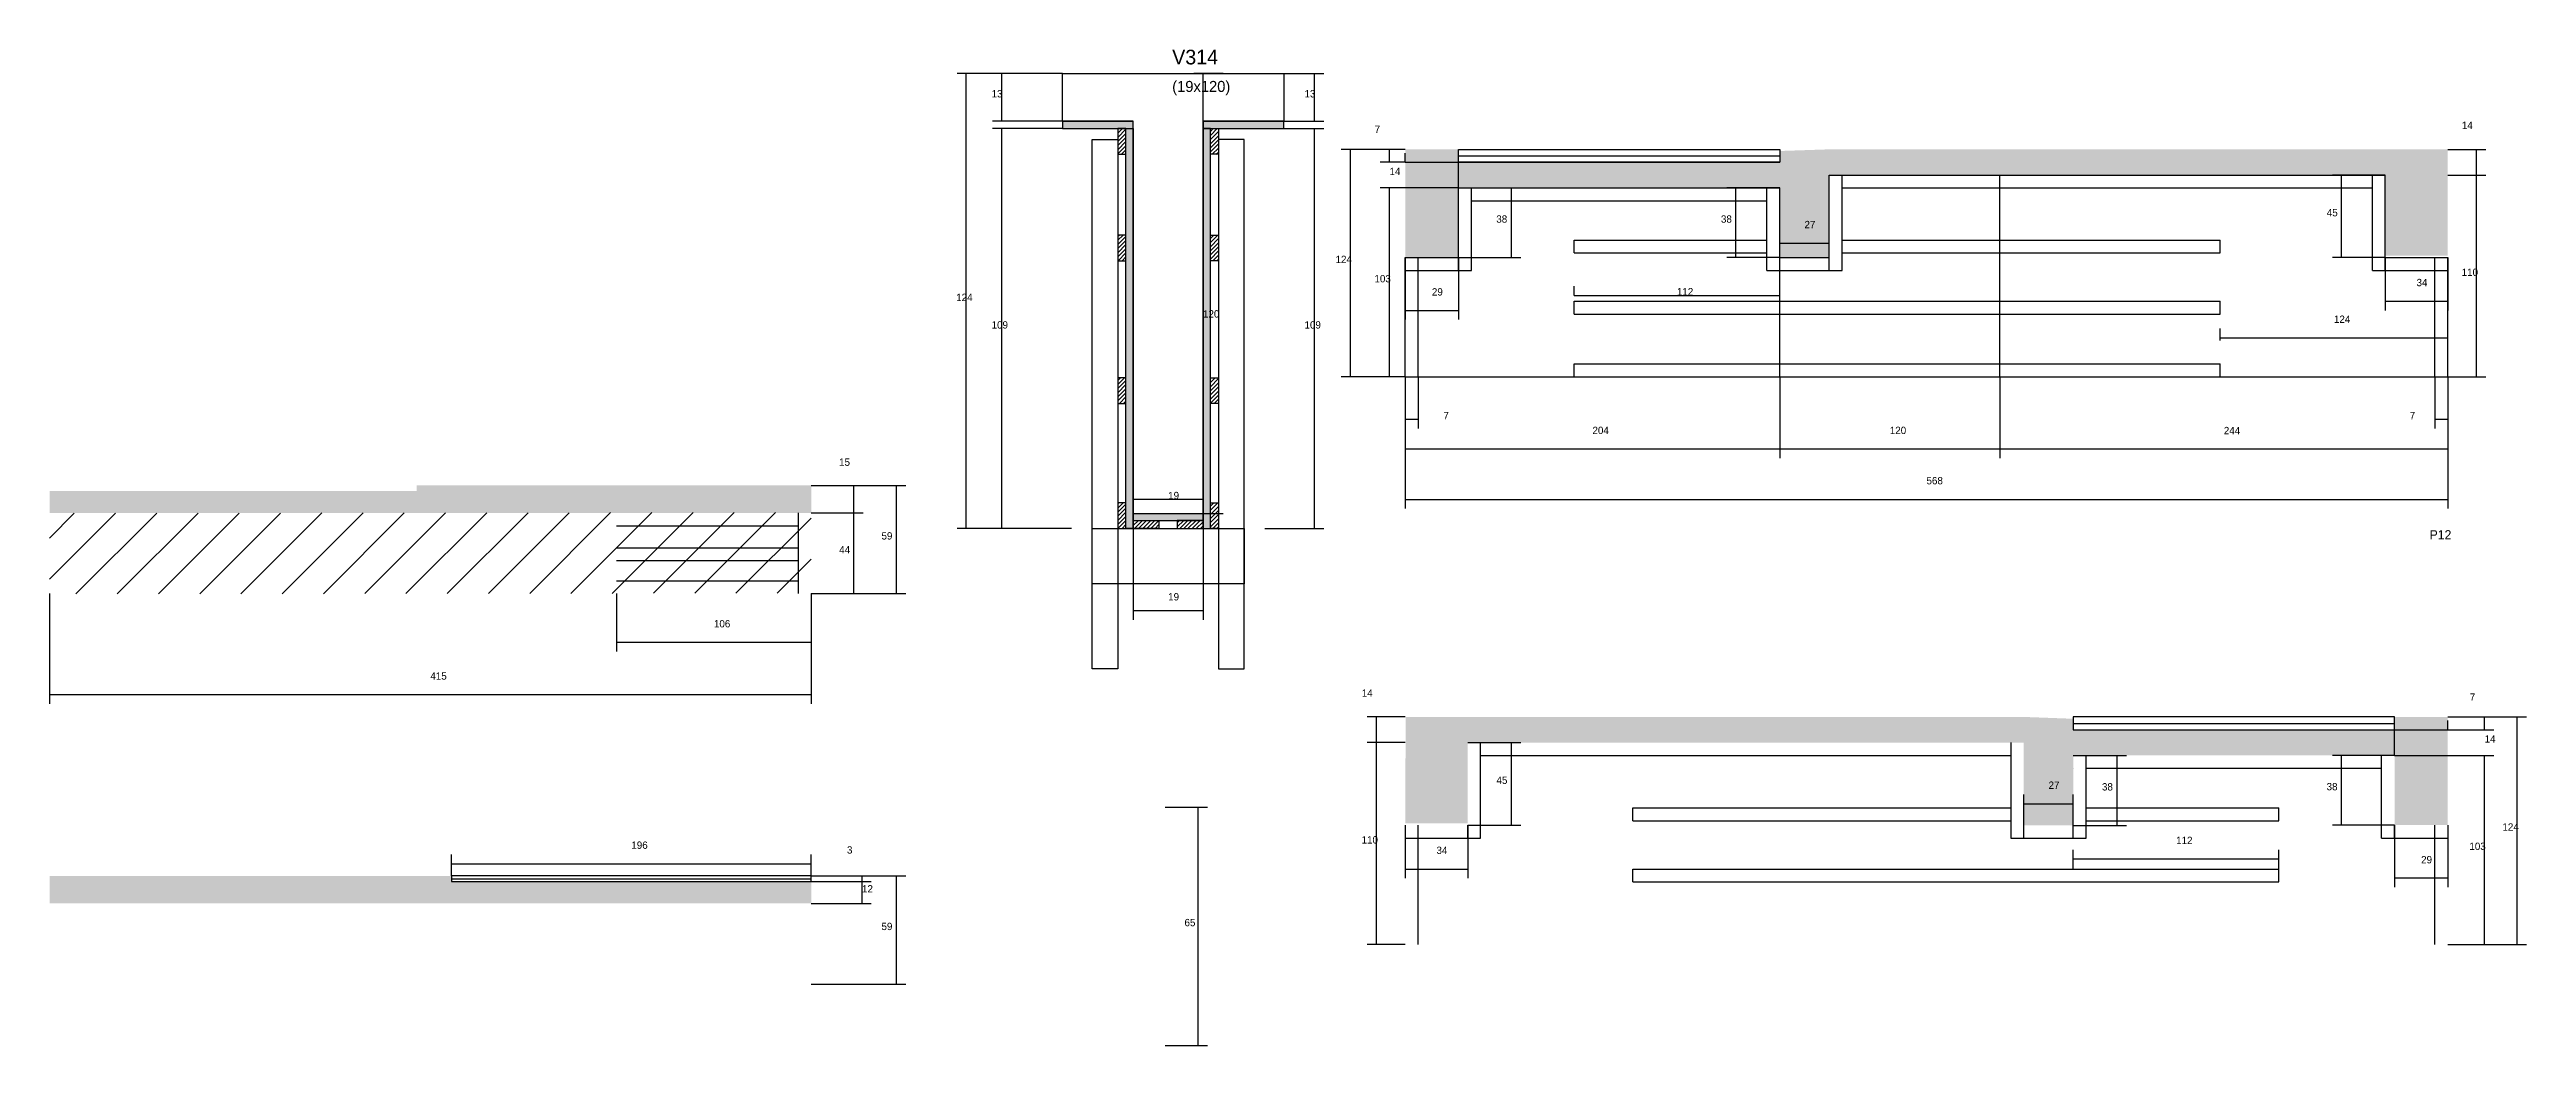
# Model space of a CAD drawing. Header units: metres. Extents: x 6744 to 8094, y 4222 to 4765.
import ezdxf

# ---------------------------------------------------------------- set-up
doc = ezdxf.new("R2010")
doc.units = ezdxf.units.M
for name, color, linetype in [('CONCRETO', 251, 'Continuous'), ('COTA', 241, 'Continuous'), ('Hachura', 253, 'Continuous'), ('Madeira', 126, 'Continuous'), ('NOMENCLATURA', 7, 'Continuous'), ('Painéis', 200, 'Continuous'), ('REAPROVEITAMENTO', 251, 'Continuous'), ('SARR_2.2x7', 40, 'Continuous'), ('SARR_3.5x7', 81, 'Continuous'), ('SARR_EDITAR', 141, 'Continuous'), ('Texto Seção', 7, 'Continuous')]:
    doc.layers.add(name, color=color, linetype=linetype)

msp = doc.modelspace()

# ---------------------------------------------------------------- hatches: boundary and pattern name
at = {"layer": 'COTA'}
h = msp.add_hatch(dxfattribs=at)
h.set_pattern_fill('AR-CONC', scale=0.03)
h.paths.add_polyline_path([(7511.7, 4689.8), (7686.7, 4689.8), (7686.7, 4689.8), (7686.7, 4651.8), (7686.7, 4651.8), (7713.7, 4651.8), (7713.7, 4651.8), (7713.7, 4710.8), (7713.7, 4710.8), (7686.7, 4709.9), (7686.7, 4709.9), (7686.7, 4703.8), (7686.7, 4703.8), (7511.7, 4703.8), (7511.7, 4703.8), (7511.7, 4710.8), (7511.7, 4710.8), (7482.7, 4710.8), (7482.7, 4710.8), (7482.7, 4651.8), (7482.7, 4651.8), (7511.7, 4651.8), (7511.7, 4651.8), (7511.7, 4689.8)])
h = msp.add_hatch(dxfattribs=at)
h.set_pattern_fill('AR-CONC', scale=0.03)
h.paths.add_polyline_path([(7713.7, 4696.8), (8016.7, 4696.8), (8016.7, 4696.8), (8016.7, 4652.8), (8016.7, 4652.8), (8050.7, 4652.8), (8050.7, 4652.8), (8050.6, 4710.8), (8050.6, 4710.8), (7713.7, 4710.8), (7713.7, 4710.8), (7713.7, 4696.8)])
h = msp.add_hatch(dxfattribs=at)
h.set_pattern_fill('AR-CONC', scale=0.03)
h.paths.add_polyline_path([(6944, 4524.6), (6744, 4524.6), (6744, 4524.6), (6744, 4512.6), (6744, 4512.6), (7159, 4512.6), (7159, 4512.6), (7159, 4527.6), (7159, 4527.6), (6944, 4527.6), (6944, 4527.6), (6944, 4524.6)])
h = msp.add_hatch(dxfattribs=at)
h.set_pattern_fill('AR-CONC', scale=0.03)
h.paths.add_polyline_path([(7819.7, 4387.4), (7516.7, 4387.4), (7516.7, 4387.4), (7516.7, 4343.4), (7516.7, 4343.4), (7482.7, 4343.4), (7482.7, 4343.4), (7482.9, 4401.4), (7482.9, 4401.4), (7819.7, 4401.4), (7819.7, 4401.4), (7819.7, 4387.4)])
h = msp.add_hatch(dxfattribs=at)
h.set_pattern_fill('AR-CONC', scale=0.03)
h.paths.add_polyline_path([(8021.7, 4380.4), (7846.7, 4380.4), (7846.7, 4380.4), (7846.7, 4342.3), (7846.7, 4342.3), (7819.7, 4342.3), (7819.7, 4342.3), (7819.7, 4401.4), (7819.7, 4401.4), (7846.7, 4400.4), (7846.7, 4400.4), (7846.7, 4394.4), (7846.7, 4394.4), (8021.7, 4394.4), (8021.7, 4394.4), (8021.7, 4401.4), (8021.7, 4401.4), (8050.7, 4401.4), (8050.7, 4401.4), (8050.7, 4342.4), (8050.7, 4342.4), (8021.7, 4342.4), (8021.7, 4342.4), (8021.7, 4380.4)])
h = msp.add_hatch(dxfattribs=at)
h.set_pattern_fill('AR-CONC', scale=0.03)
h.paths.add_polyline_path([(6963, 4311.7), (7159, 4311.7), (7159, 4311.7), (7159, 4299.7), (7159, 4299.7), (6744, 4299.7), (6744, 4299.7), (6744, 4314.7), (6744, 4314.7), (6963, 4314.7), (6963, 4314.7), (6963, 4311.7)])
at = {"layer": 'Hachura'}
h = msp.add_hatch(color=8, dxfattribs=at)
h.dxf.hatch_style = 1
h.paths.add_polyline_path([(7334.5, 4722.1), (7334.5, 4726.1), (7334.5, 4726.1), (7295.9, 4726.1), (7295.9, 4726.1), (7295.9, 4722.1), (7295.9, 4722.1), (7334.5, 4722.1)])
h = msp.add_hatch(color=8, dxfattribs=at)
h.dxf.hatch_style = 1
h.paths.add_polyline_path([(7416.5, 4722.1), (7416.5, 4726.1), (7416.5, 4726.1), (7372.5, 4726.1), (7372.5, 4726.1), (7372.5, 4722.1), (7372.5, 4722.1), (7416.5, 4722.1)])
h = msp.add_hatch(color=8, dxfattribs=at)
h.dxf.hatch_style = 1
h.paths.add_polyline_path([(7376.5, 4724.1), (7372.5, 4724.1), (7372.5, 4724.1), (7372.5, 4504.1), (7372.5, 4504.1), (7376.5, 4504.1), (7376.5, 4504.1), (7376.5, 4724.1)])
h = msp.add_hatch(dxfattribs=at)
h.set_pattern_fill('ANSI31', scale=0.5)
h.paths.add_polyline_path([(7326.1, 4708.1), (7330.5, 4708.1), (7330.5, 4708.1), (7330.5, 4722.1), (7330.5, 4722.1), (7326.1, 4722.1), (7326.1, 4722.1), (7326.1, 4708.1)])
h = msp.add_hatch(color=8, dxfattribs=at)
h.dxf.hatch_style = 1
h.paths.add_polyline_path([(7330.5, 4722.1), (7334.5, 4722.1), (7334.5, 4722.1), (7334.5, 4504.1), (7334.5, 4504.1), (7330.5, 4504.1), (7330.5, 4504.1), (7330.5, 4722.1)])
h = msp.add_hatch(dxfattribs=at)
h.set_pattern_fill('ANSI31', scale=0.5)
h.paths.add_polyline_path([(7380.9, 4708.1), (7376.5, 4708.1), (7376.5, 4708.1), (7376.5, 4722.1), (7376.5, 4722.1), (7380.9, 4722.1), (7380.9, 4722.1), (7380.9, 4708.1)])
h = msp.add_hatch(dxfattribs=at)
h.set_pattern_fill('ANSI31', scale=0.5)
h.paths.add_polyline_path([(7326.1, 4650.1), (7330.5, 4650.1), (7330.5, 4650.1), (7330.5, 4664.1), (7330.5, 4664.1), (7326.1, 4664.1), (7326.1, 4664.1), (7326.1, 4650.1)])
h = msp.add_hatch(dxfattribs=at)
h.set_pattern_fill('ANSI31', scale=0.5)
h.paths.add_polyline_path([(7380.9, 4650.1), (7376.5, 4650.1), (7376.5, 4650.1), (7376.5, 4664.1), (7376.5, 4664.1), (7380.9, 4664.1), (7380.9, 4664.1), (7380.9, 4650.1)])
h = msp.add_hatch(dxfattribs=at)
h.set_pattern_fill('ANSI31', scale=0.5)
h.paths.add_polyline_path([(7326.1, 4572.3), (7330.5, 4572.3), (7330.5, 4572.3), (7330.5, 4586.3), (7330.5, 4586.3), (7326.1, 4586.3), (7326.1, 4586.3), (7326.1, 4572.3)])
h = msp.add_hatch(dxfattribs=at)
h.set_pattern_fill('ANSI31', scale=0.5)
h.paths.add_polyline_path([(7380.9, 4572.3), (7376.5, 4572.3), (7376.5, 4572.3), (7376.5, 4586.3), (7376.5, 4586.3), (7380.9, 4586.3), (7380.9, 4586.3), (7380.9, 4572.3)])
h = msp.add_hatch(dxfattribs=at)
h.set_pattern_fill('ANSI31', scale=0.5)
h.paths.add_polyline_path([(7326.1, 4504.1), (7330.5, 4504.1), (7330.5, 4504.1), (7330.5, 4518.1), (7330.5, 4518.1), (7326.1, 4518.1), (7326.1, 4518.1), (7326.1, 4504.1)])
h = msp.add_hatch(color=8, dxfattribs=at)
h.dxf.hatch_style = 1
h.paths.add_polyline_path([(7372.5, 4508.5), (7372.5, 4512.1), (7372.5, 4512.1), (7334.5, 4512.1), (7334.5, 4512.1), (7334.5, 4508.5), (7334.5, 4508.5), (7372.5, 4508.5)])
h = msp.add_hatch(dxfattribs=at)
h.set_pattern_fill('ANSI31', scale=0.5)
h.paths.add_polyline_path([(7334.5, 4504.1), (7334.5, 4508.5), (7334.5, 4508.5), (7348.5, 4508.5), (7348.5, 4508.5), (7348.5, 4504.1), (7348.5, 4504.1), (7334.5, 4504.1)])
h = msp.add_hatch(dxfattribs=at)
h.set_pattern_fill('ANSI31', scale=0.5)
h.paths.add_polyline_path([(7372.5, 4504.1), (7372.5, 4508.5), (7372.5, 4508.5), (7358.5, 4508.5), (7358.5, 4508.5), (7358.5, 4504.1), (7358.5, 4504.1), (7372.5, 4504.1)])
h = msp.add_hatch(dxfattribs=at)
h.set_pattern_fill('ANSI31', scale=0.5)
h.paths.add_polyline_path([(7380.9, 4504.1), (7376.5, 4504.1), (7376.5, 4504.1), (7376.5, 4518.1), (7376.5, 4518.1), (7380.9, 4518.1), (7380.9, 4518.1), (7380.9, 4504.1)])
at = {"layer": 'REAPROVEITAMENTO'}
h = msp.add_hatch(dxfattribs=at)
h.set_pattern_fill('ANSI31', scale=5)
h.paths.add_polyline_path([(7159, 4468.9), (7159, 4512.9), (7159, 4512.9), (6744, 4512.4), (6744, 4512.4), (6744, 4468.4), (6744, 4468.4), (7159, 4468.9)])

# ---------------------------------------------------------------- linework, layer by layer
at = {"layer": 'CONCRETO'}
msp.add_lwpolyline([(7295.9, 4726.1), (7295.9, 4752.1), (7416.5, 4752.1), (7416.5, 4726.1), (7372.5, 4726.1), (7372.5, 4512.1), (7334.5, 4512.1), (7334.5, 4726.1)], close=True, dxfattribs=at)
at = {"layer": 'COTA'}
for p, q in [((7295.9, 4752.1), (7238.5, 4752.1)), ((7243.5, 4504.1), (7243.5, 4752.1)), ((7295.9, 4752.1), (7257.8, 4752.1)), ((7262.8, 4726.1), (7262.8, 4752.1)), ((7383.5, 4752.1), (7367.5, 4752.1)), ((7372.5, 4512.1), (7372.5, 4752.1)), ((7416.5, 4752.1), (7438.3, 4752.1)), ((7433.3, 4726.1), (7433.3, 4752.1)), ((7295.9, 4726.1), (7257.8, 4726.1)), ((7416.5, 4726.1), (7438.3, 4726.1)), ((7295.9, 4722.1), (7257.8, 4722.1)), ((7262.8, 4504.1), (7262.8, 4722.1)), ((7416.5, 4722.1), (7438.3, 4722.1)), ((7433.3, 4504.1), (7433.3, 4722.1)), ((7482.7, 4710.8), (7469.1, 4710.8)), ((7474.1, 4703.8), (7474.1, 4710.8)), ((8050.7, 4710.8), (8071.4, 4710.8)), ((8066.4, 4696.8), (8066.4, 4710.8)), ((7482.7, 4703.8), (7469.1, 4703.8)), ((7482.7, 4703.8), (7482.7, 4708.8)), ((7482.7, 4703.8), (7511.7, 4703.8)), ((7511.7, 4689.8), (7511.7, 4708.8)), ((8050.7, 4696.8), (8071.4, 4696.8)), ((8050.7, 4696.8), (8071.4, 4696.8)), ((8066.4, 4586.8), (8066.4, 4696.8)), ((7511.7, 4689.8), (7469.1, 4689.8)), ((7474.1, 4586.8), (7474.1, 4689.8)), ((7482.7, 4586.8), (7469.1, 4586.8)), ((7482.7, 4586.8), (7482.7, 4558.7)), ((7489.7, 4586.8), (7489.7, 4558.7)), ((7686.7, 4586.8), (7686.7, 4542.5)), ((7806.7, 4586.8), (7806.7, 4542.5)), ((7806.7, 4586.8), (7806.7, 4542.5)), ((8043.7, 4586.8), (8043.7, 4558.7)), ((8050.7, 4586.8), (8050.7, 4542.5)), ((8050.7, 4586.8), (8071.4, 4586.8)), ((8050.7, 4586.8), (8050.7, 4558.7)), ((7482.7, 4563.7), (7489.7, 4563.7)), ((8043.7, 4563.7), (8050.7, 4563.7)), ((7686.7, 4547.5), (7806.7, 4547.5)), ((7806.7, 4547.5), (8050.7, 4547.5)), ((7159, 4527.6), (7187.3, 4527.6)), ((7159, 4527.6), (7210.5, 4527.6)), ((7182.3, 4512.6), (7182.3, 4527.6)), ((7205.5, 4468.6), (7205.5, 4527.6)), ((7334.5, 4504.1), (7334.5, 4525.1)), ((7372.5, 4504.1), (7372.5, 4525.1)), ((7159, 4512.6), (7187.3, 4512.6)), ((7159, 4512.6), (7187.3, 4512.6)), ((7182.3, 4468.6), (7182.3, 4512.6)), ((7334.5, 4520.1), (7372.5, 4520.1)), ((7383.5, 4512.1), (7367.5, 4512.1)), ((7300.9, 4504.1), (7238.5, 4504.1)), ((7300.9, 4504.1), (7257.8, 4504.1)), ((7334.5, 4504.1), (7334.5, 4454.4)), ((7372.5, 4504.1), (7372.5, 4454.4)), ((7406.1, 4504.1), (7438.3, 4504.1)), ((6744, 4468.6), (6744, 4408.6)), ((7053, 4468.6), (7053, 4437.1)), ((7159, 4468.6), (7159, 4437.1)), ((7159, 4468.6), (7159, 4408.6)), ((7159, 4468.6), (7187.3, 4468.6)), ((7159, 4468.6), (7210.5, 4468.6)), ((7334.5, 4459.4), (7372.5, 4459.4)), ((7053, 4442.1), (7159, 4442.1)), ((6744, 4413.6), (7159, 4413.6)), ((7482.7, 4401.4), (7462, 4401.4)), ((7467, 4387.4), (7467, 4401.4)), ((8050.7, 4401.4), (8075.8, 4401.4)), ((8070.8, 4394.4), (8070.8, 4401.4)), ((7482.7, 4387.4), (7462, 4387.4)), ((7482.7, 4387.4), (7462, 4387.4)), ((7467, 4277.4), (7467, 4387.4)), ((8021.7, 4380.4), (8021.7, 4399.4)), ((8021.7, 4394.4), (8050.7, 4394.4)), ((8050.7, 4394.4), (8050.7, 4399.4)), ((8050.7, 4394.4), (8075.8, 4394.4)), ((8021.7, 4380.4), (8075.8, 4380.4)), ((8070.8, 4277.4), (8070.8, 4380.4)), ((7351.9, 4352.3), (7374.9, 4352.3)), ((7369.9, 4222.3), (7369.9, 4352.3)), ((6963, 4314.7), (6963, 4326.4)), ((6963, 4321.4), (7159, 4321.4)), ((7159, 4314.7), (7159, 4326.4)), ((7846.7, 4318.5), (7846.7, 4329)), ((7846.7, 4324), (7958.7, 4324)), ((7958.7, 4318.5), (7958.7, 4329)), ((7159, 4314.7), (7210.5, 4314.7)), ((7159, 4314.7), (7191.7, 4314.7)), ((7159, 4311.7), (7191.7, 4311.7)), ((7159, 4311.7), (7191.7, 4311.7)), ((7186.7, 4311.7), (7186.7, 4314.7)), ((7186.7, 4299.7), (7186.7, 4311.7)), ((7205.5, 4255.7), (7205.5, 4314.7)), ((7159, 4299.7), (7191.7, 4299.7)), ((7482.7, 4277.4), (7462, 4277.4)), ((8050.7, 4277.4), (8075.8, 4277.4)), ((7159, 4255.7), (7210.5, 4255.7)), ((7351.9, 4222.3), (7374.9, 4222.3))]:
    msp.add_line(p, q, dxfattribs=at)
at = {"layer": 'Madeira'}
for points in [[(7326.1, 4708.1), (7330.5, 4708.1), (7330.5, 4722.1), (7326.1, 4722.1)], [(7380.9, 4708.1), (7376.5, 4708.1), (7376.5, 4722.1), (7380.9, 4722.1)], [(7326.1, 4650.1), (7330.5, 4650.1), (7330.5, 4664.1), (7326.1, 4664.1)], [(7380.9, 4650.1), (7376.5, 4650.1), (7376.5, 4664.1), (7380.9, 4664.1)], [(7326.1, 4572.3), (7330.5, 4572.3), (7330.5, 4586.3), (7326.1, 4586.3)], [(7380.9, 4572.3), (7376.5, 4572.3), (7376.5, 4586.3), (7380.9, 4586.3)], [(7326.1, 4504.1), (7330.5, 4504.1), (7330.5, 4518.1), (7326.1, 4518.1)], [(7334.5, 4504.1), (7334.5, 4508.5), (7348.5, 4508.5), (7348.5, 4504.1)], [(7372.5, 4504.1), (7372.5, 4508.5), (7358.5, 4508.5), (7358.5, 4504.1)], [(7380.9, 4504.1), (7376.5, 4504.1), (7376.5, 4518.1), (7380.9, 4518.1)]]:
    msp.add_lwpolyline(points, close=True, dxfattribs=at)
at = {"layer": 'Painéis'}
for p, q in [((7295.9, 4726.1), (7334.5, 4726.1)), ((7372.5, 4726.1), (7416.5, 4726.1)), ((7482.7, 4710.8), (7447.8, 4710.8)), ((7452.8, 4586.8), (7452.8, 4710.8)), ((7511.7, 4710.8), (7686.7, 4710.8)), ((7511.7, 4703.8), (7511.7, 4710.8)), ((7511.7, 4703.8), (7686.7, 4703.8)), ((7713.7, 4696.8), (8016.7, 4696.8)), ((7713.7, 4651.8), (7713.7, 4696.8)), ((7806.7, 4586.8), (7806.7, 4696.8)), ((8016.7, 4696.8), (7987.9, 4696.8)), ((7992.9, 4651.8), (7992.9, 4696.8)), ((8016.7, 4651.8), (8016.7, 4696.8)), ((7511.7, 4689.8), (7686.7, 4689.8)), ((7511.7, 4651.8), (7511.7, 4689.8)), ((7511.7, 4689.8), (7545.6, 4689.8)), ((7540.6, 4651.8), (7540.6, 4689.8)), ((7686.7, 4689.8), (7657.9, 4689.8)), ((7662.9, 4651.8), (7662.9, 4689.8)), ((7686.7, 4651.8), (7686.7, 4689.8)), ((7686.7, 4651.8), (7686.7, 4664.7)), ((7686.7, 4659.7), (7713.7, 4659.7)), ((7713.7, 4651.8), (7713.7, 4664.7)), ((7482.7, 4651.8), (7511.7, 4651.8)), ((7482.7, 4586.8), (7482.7, 4651.8)), ((7482.7, 4651.8), (7482.7, 4618)), ((7511.7, 4651.8), (7545.6, 4651.8)), ((7511.7, 4651.8), (7511.7, 4618)), ((7686.7, 4651.8), (7657.9, 4651.8)), ((7686.7, 4651.8), (7713.7, 4651.8)), ((7686.7, 4586.8), (7686.7, 4651.8)), ((8016.7, 4651.8), (7987.9, 4651.8)), ((8016.7, 4651.8), (8050.7, 4651.8)), ((8016.7, 4651.8), (8016.7, 4623)), ((8050.7, 4586.8), (8050.7, 4651.8)), ((8050.7, 4651.8), (8050.7, 4623)), ((7574.7, 4631.2), (7574.7, 4636.2)), ((7574.7, 4631.2), (7686.7, 4631.2)), ((7686.7, 4624.5), (7686.7, 4636.2)), ((7482.7, 4623), (7511.7, 4623)), ((8016.7, 4628), (8050.7, 4628)), ((7926.7, 4606.6), (7926.7, 4613.1)), ((7926.7, 4608.1), (8050.7, 4608.1)), ((8050.7, 4606.6), (8050.7, 4613.1)), ((7482.7, 4586.8), (7447.8, 4586.8)), ((7482.7, 4586.8), (7713.7, 4586.8)), ((7482.7, 4586.8), (7482.7, 4542.5)), ((7482.7, 4586.8), (7482.7, 4515)), ((7686.7, 4586.8), (7686.7, 4542.5)), ((7713.7, 4586.8), (8050.7, 4586.8)), ((8050.7, 4586.8), (8050.7, 4515)), ((7482.7, 4547.5), (7686.7, 4547.5)), ((7482.7, 4520), (8050.7, 4520)), ((8050.7, 4401.4), (8093.6, 4401.4)), ((8088.6, 4277.4), (8088.6, 4401.4)), ((7516.7, 4387.4), (7545.6, 4387.4)), ((7540.6, 4342.4), (7540.6, 4387.4)), ((7846.7, 4380.4), (7875.6, 4380.4)), ((7870.6, 4342.3), (7870.6, 4380.4)), ((8021.7, 4380.4), (7987.9, 4380.4)), ((7992.9, 4342.4), (7992.9, 4380.4)), ((7819.7, 4342.3), (7819.7, 4359.1)), ((7819.7, 4354.1), (7846.7, 4354.1)), ((7846.7, 4342.3), (7846.7, 4359.1)), ((7482.7, 4342.4), (7482.7, 4313.5)), ((7516.7, 4342.4), (7545.6, 4342.4)), ((7516.7, 4342.4), (7516.7, 4313.5)), ((7846.7, 4342.3), (7875.6, 4342.3)), ((8021.7, 4342.4), (7987.9, 4342.4)), ((8021.7, 4342.4), (8021.7, 4308.6)), ((8050.7, 4342.4), (8050.7, 4308.6)), ((7482.7, 4318.5), (7516.7, 4318.5)), ((8021.7, 4313.6), (8050.7, 4313.6)), ((8050.7, 4277.4), (8093.6, 4277.4))]:
    msp.add_line(p, q, dxfattribs=at)
for points in [[(7334.5, 4722.1), (7334.5, 4726.1), (7295.9, 4726.1), (7295.9, 4722.1)], [(7416.5, 4722.1), (7416.5, 4726.1), (7372.5, 4726.1), (7372.5, 4722.1)], [(7330.5, 4722.1), (7334.5, 4722.1), (7334.5, 4504.1), (7330.5, 4504.1)], [(7376.5, 4722.1), (7372.5, 4722.1), (7372.5, 4504.1), (7376.5, 4504.1)], [(7686.7, 4703.8), (7511.7, 4703.8), (7511.7, 4710.8), (7686.7, 4710.8)], [(7372.5, 4508.5), (7372.5, 4512.1), (7334.5, 4512.1), (7334.5, 4508.5)], [(7846.7, 4394.4), (8021.7, 4394.4), (8021.7, 4401.4), (7846.7, 4401.4)], [(7159, 4314.7), (6963, 4314.7), (6963, 4311.7), (7159, 4311.7)]]:
    msp.add_lwpolyline(points, close=True, dxfattribs=at)
at = {"layer": 'SARR_2.2x7'}
for p, q in [((7511.7, 4707.3), (7686.7, 4707.3)), ((7720.7, 4644.8), (7720.7, 4696.8)), ((8009.7, 4644.8), (8009.7, 4696.8)), ((7518.7, 4644.8), (7518.7, 4689.8)), ((7679.7, 4644.8), (7679.7, 4689.8)), ((7720.7, 4689.8), (7806.7, 4689.8)), ((7806.7, 4689.8), (8009.7, 4689.8)), ((7518.7, 4682.8), (7679.7, 4682.8)), ((7686.7, 4682.8), (7686.7, 4682.8)), ((7574.7, 4661.3), (7679.7, 4661.3)), ((7574.7, 4654.3), (7574.7, 4661.3)), ((7686.7, 4656.3), (7686.7, 4656.3)), ((7720.7, 4661.3), (7806.7, 4661.3)), ((7806.7, 4661.3), (7926.7, 4661.3)), ((7926.7, 4654.3), (7926.7, 4661.3)), ((7482.7, 4644.8), (7511.7, 4644.8)), ((7489.7, 4586.8), (7489.7, 4651.8)), ((7511.7, 4644.8), (7511.7, 4651.8)), ((7511.7, 4644.8), (7518.7, 4644.8)), ((7574.7, 4654.3), (7679.7, 4654.3)), ((7679.7, 4644.8), (7686.7, 4644.8)), ((7686.7, 4644.8), (7686.7, 4651.8)), ((7686.7, 4649.3), (7686.7, 4649.3)), ((7686.7, 4644.8), (7713.7, 4644.8)), ((7713.7, 4644.8), (7713.7, 4651.8)), ((7713.7, 4644.8), (7720.7, 4644.8)), ((7720.7, 4654.3), (7806.7, 4654.3)), ((7806.7, 4654.3), (7926.7, 4654.3)), ((8009.7, 4644.8), (8016.7, 4644.8)), ((8016.7, 4644.8), (8016.7, 4651.8)), ((8016.7, 4644.8), (8050.7, 4644.8)), ((8043.7, 4586.8), (8043.7, 4651.8)), ((7574.7, 4628), (7686.7, 4628)), ((7574.7, 4621), (7574.7, 4628)), ((7574.7, 4621), (7686.7, 4621)), ((7686.7, 4628), (7806.7, 4628)), ((7686.7, 4621), (7806.7, 4621)), ((7806.7, 4628), (7926.7, 4628)), ((7806.7, 4621), (7926.7, 4621)), ((7926.7, 4621), (7926.7, 4628)), ((7574.7, 4593.8), (7686.7, 4593.8)), ((7574.7, 4586.8), (7574.7, 4593.8)), ((7686.7, 4593.8), (7806.7, 4593.8)), ((7806.7, 4593.8), (7926.7, 4593.8)), ((7926.7, 4586.8), (7926.7, 4593.8)), ((7152, 4468.6), (7152, 4512.6)), ((7053, 4505.6), (7152, 4505.6)), ((7053, 4493.6), (7152, 4493.6)), ((7053, 4486.6), (7152, 4486.6)), ((7053, 4475.6), (7152, 4475.6)), ((7523.7, 4335.4), (7523.7, 4387.4)), ((7812.8, 4335.3), (7812.8, 4387.4)), ((7846.7, 4397.9), (8021.7, 4397.9)), ((7523.7, 4380.4), (7726.7, 4380.4)), ((7726.7, 4380.4), (7812.8, 4380.4)), ((7846.7, 4373.4), (7846.7, 4373.4)), ((7853.7, 4335.3), (7853.7, 4380.4)), ((7853.7, 4373.4), (8014.7, 4373.4)), ((8014.7, 4335.4), (8014.7, 4380.4)), ((7606.7, 4351.8), (7726.7, 4351.8)), ((7606.7, 4344.8), (7606.7, 4351.8)), ((7726.7, 4351.8), (7812.8, 4351.8)), ((7846.7, 4346.8), (7846.7, 4346.8)), ((7853.7, 4351.8), (7958.7, 4351.8)), ((7958.7, 4344.8), (7958.7, 4351.8)), ((7482.7, 4335.4), (7516.7, 4335.4)), ((7489.7, 4277.4), (7489.7, 4342.4)), ((7516.7, 4335.4), (7516.7, 4342.4)), ((7516.7, 4335.4), (7523.7, 4335.4)), ((7606.7, 4344.8), (7726.7, 4344.8)), ((7726.7, 4344.8), (7812.8, 4344.8)), ((7812.7, 4335.3), (7819.7, 4335.3)), ((7819.7, 4335.3), (7819.7, 4342.3)), ((7819.7, 4339.8), (7819.8, 4339.8)), ((7819.7, 4335.3), (7846.7, 4335.3)), ((7846.7, 4335.3), (7846.7, 4342.3)), ((7846.7, 4339.8), (7846.7, 4339.8)), ((7846.7, 4335.3), (7853.7, 4335.3)), ((7853.7, 4344.8), (7958.7, 4344.8)), ((8014.7, 4335.4), (8021.7, 4335.4)), ((8021.7, 4335.4), (8021.7, 4342.4)), ((8021.7, 4335.4), (8050.7, 4335.4)), ((8043.7, 4277.4), (8043.7, 4342.4)), ((7606.7, 4318.5), (7726.7, 4318.5)), ((7606.7, 4311.5), (7606.7, 4318.5)), ((7606.7, 4311.5), (7726.7, 4311.5)), ((7726.7, 4318.5), (7846.7, 4318.5)), ((7726.7, 4311.5), (7846.7, 4311.5)), ((7846.7, 4318.5), (7958.7, 4318.5)), ((7846.7, 4311.5), (7958.7, 4311.5)), ((7958.7, 4311.5), (7958.7, 4318.5))]:
    msp.add_line(p, q, dxfattribs=at)
at = {"layer": 'SARR_3.5x7'}
for points in [[(7312.1, 4716.1), (7326.1, 4716.1), (7326.1, 4427.6), (7312.1, 4427.6)], [(7394.9, 4716.1), (7380.9, 4716.1), (7380.9, 4427.6), (7394.9, 4427.6)], [(7312.1, 4504.1), (7394.9, 4504.1), (7394.9, 4474), (7312.1, 4474)]]:
    msp.add_lwpolyline(points, close=True, dxfattribs=at)
at = {"layer": 'SARR_EDITAR'}
msp.add_line((6963, 4313.2), (7159, 4313.2), dxfattribs=at)

# ---------------------------------------------------------------- texts
at = {"layer": 'COTA'}
for s, p in [('13', (7257.3, 4739.1)), ('13', (7427.8, 4739.1)), ('7', (7466, 4719.7)), ('14', (8058.4, 4721.9)), ('14', (7474.1, 4696.8)), ('110', (8058.3, 4641.8)), ('124', (7238, 4628.1)), ('103', (7465.9, 4638.3)), ('109', (7257.3, 4613.1)), ('120', (7372.5, 4619.1)), ('109', (7427.8, 4613.1)), ('7', (7503.5, 4563.7)), ('7', (8030, 4563.7)), ('120', (7746.7, 4555.6)), ('244', (7928.7, 4555.5)), ('15', (7174.2, 4538.3)), ('19', (7353.5, 4520.1)), ('44', (7174.3, 4490.6)), ('59', (7197.3, 4498.1)), ('19', (7353.5, 4464.9)), ('106', (7106, 4450.2)), ('415', (6951.5, 4421.7)), ('14', (7459, 4412.4)), ('7', (8062.7, 4410.2)), ('14', (8070.8, 4387.4)), ('196', (7061, 4329.5)), ('110', (7458.9, 4332.4)), ('112', (7902.7, 4332.1)), ('103', (8062.5, 4328.9)), ('3', (7178.5, 4326.9)), ('12', (7186.7, 4305.7)), ('59', (7197.3, 4285.2)), ('65', (7362.4, 4287.3))]:
    msp.add_text(s, height=4, dxfattribs=at).set_placement(p)
at = {"layer": 'NOMENCLATURA'}
msp.add_text('P12', height=5, dxfattribs=at).set_placement((8040.8, 4498.2))
at = {"layer": 'Painéis'}
for s, p in [('38', (7532.3, 4670.8)), ('38', (7654.7, 4670.8)), ('27', (7700.2, 4667.8)), ('45', (7984.8, 4674.3)), ('124', (7444.7, 4648.8)), ('29', (7497.2, 4631.1)), ('112', (7630.7, 4631.2)), ('34', (8033.7, 4636.2)), ('124', (7988.7, 4616.2)), ('204', (7584.7, 4555.6)), ('568', (7766.7, 4528.2)), ('45', (7532.4, 4364.9)), ('27', (7833.2, 4362.2)), ('38', (7862.3, 4361.3)), ('38', (7984.7, 4361.4)), ('124', (8080.5, 4339.4)), ('34', (7499.7, 4326.7)), ('29', (8036.2, 4321.6))]:
    msp.add_text(s, height=4, dxfattribs=at).set_placement(p)
at = {"layer": 'Texto Seção'}
for s, height, p in [('V314', 8, (7355.7, 4757.1)), ('(19x120)', 6, (7355.7, 4742.1))]:
    msp.add_text(s, height=height, dxfattribs=at).set_placement(p)

doc.saveas('drawing.dxf')
